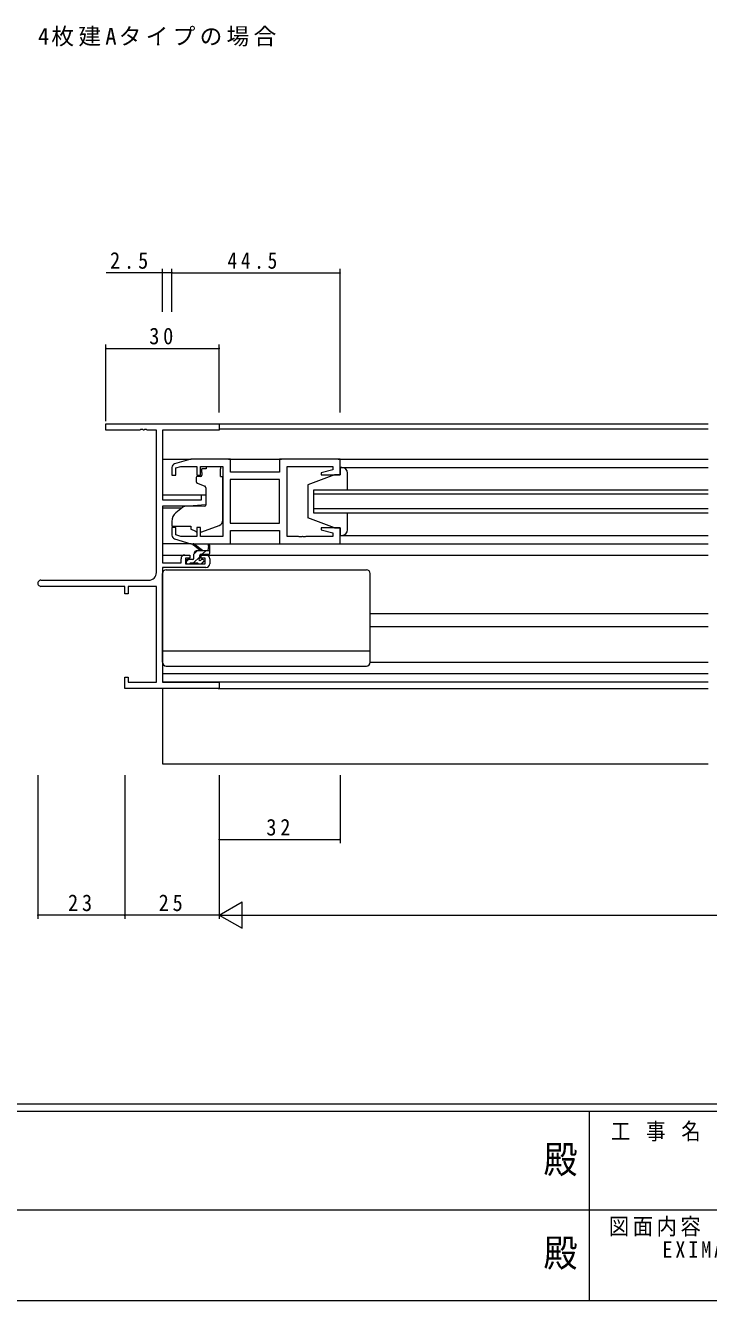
# Model space of a CAD drawing. Units: millimetres, scale not verified. Extents: x -567 to 567, y -403 to 403.
# Drawn here: x -162 to 18.8, y -403 to -65.5 of the extents above; entities that cross this region are included whole.
import ezdxf
from ezdxf.enums import TextEntityAlignment as Align

# ---------------------------------------------------------------- set-up
doc = ezdxf.new("R2010")
doc.units = ezdxf.units.MM
doc.header["$LTSCALE"] = 2
for name, color, linetype, lineweight in [('0-1_YKK_ZWAK', 7, 'Continuous', 18), ('0-3_YKK_11', 7, 'Continuous', 18), ('0-4_YKK_12', 2, 'Continuous', 18), ('0-5_YKK_13', 4, 'Continuous', 18), ('0-6_YKK_D', 6, 'Continuous', 18)]:
    doc.layers.add(name, color=color, linetype=linetype, lineweight=lineweight)
doc.layers.add('0-2_USER1', color=7, linetype='Continuous')
doc.styles.add('ＭＳ ゴシック', font='')
doc.styles.get('ＭＳ ゴシック').set_extended_font_data('MS Gothic')

msp = doc.modelspace()

# ---------------------------------------------------------------- linework, layer by layer
at = {"layer": '0-1_YKK_ZWAK'}
for p, q in [((537.274, -350.982), (-562.726, -350.982)), ((483.274, -352.982), (-562.726, -352.982)), ((-12.726, -352.982), (-12.726, -402.982)), ((-194.726, -378.981), (-10.726, -378.981)), ((-10.726, -378.981), (173.274, -378.981)), ((-562.726, -402.982), (483.274, -402.982))]:
    msp.add_line(p, q, dxfattribs=at)
at = {"layer": '0-3_YKK_11'}
for p, q in [((-140.726, -170.982), (-110.726, -170.982)), ((-140.726, -172.612), (-140.726, -170.982)), ((-110.726, -170.982), (-110.726, -172.612)), ((-131.684, -172.612), (-140.726, -172.612)), ((-131.501, -172.492), (-131.684, -172.612)), ((-130.951, -172.492), (-131.501, -172.492)), ((-130.768, -172.612), (-130.951, -172.492)), ((-130.684, -172.612), (-130.768, -172.612)), ((-130.501, -172.492), (-130.684, -172.612)), ((-129.951, -172.492), (-130.501, -172.492)), ((-129.768, -172.612), (-129.951, -172.492)), ((-127.356, -172.612), (-129.768, -172.612)), ((-127.356, -210.352), (-127.356, -172.612)), ((-125.726, -172.612), (-125.726, -191.082)), ((-110.726, -172.612), (-125.726, -172.612)), ((-118.226, -180.282), (-122.513, -181.569)), ((-122.226, -182.631), (-120.831, -182.212)), ((-120.831, -182.212), (-116.626, -182.212)), ((-107.726, -180.282), (-118.226, -180.282)), ((-116.626, -182.212), (-116.626, -184.582)), ((-115.626, -182.212), (-109.726, -182.212)), ((-115.626, -184.582), (-115.626, -182.212)), ((-109.726, -182.212), (-109.726, -200.752)), ((-107.726, -183.782), (-107.726, -180.282)), ((-94.726, -180.282), (-94.726, -183.782)), ((-78.726, -180.282), (-94.726, -180.282)), ((-92.726, -182.212), (-80.656, -182.212)), ((-92.726, -200.752), (-92.726, -182.212)), ((-80.656, -182.212), (-80.656, -183.13)), ((-78.726, -184.482), (-78.726, -180.282)), ((-123.226, -182.526), (-123.226, -184.582)), ((-123.226, -184.582), (-122.226, -184.582)), ((-122.226, -184.582), (-122.226, -182.631)), ((-116.626, -184.582), (-115.626, -184.582)), ((-94.726, -183.782), (-107.726, -183.782)), ((-80.656, -183.13), (-83.755, -183.96)), ((-83.755, -183.96), (-83.686, -184.482)), ((-83.686, -184.482), (-78.726, -184.482)), ((-94.726, -185.712), (-107.796, -185.712)), ((-107.796, -185.712), (-107.796, -197.252)), ((-94.726, -185.712), (-107.796, -185.712)), ((-94.726, -197.252), (-94.726, -185.712)), ((-125.726, -191.082), (-115.426, -191.082)), ((-115.426, -189.782), (-114.226, -189.782)), ((-115.426, -191.082), (-115.426, -189.782)), ((-114.226, -189.782), (-114.226, -192.389)), ((-125.726, -192.782), (-125.726, -207.782)), ((-118.726, -192.782), (-125.726, -192.782)), ((-114.226, -192.389), (-118.726, -192.782)), ((-123.226, -198.382), (-123.226, -200.438)), ((-122.226, -198.382), (-123.226, -198.382)), ((-122.226, -200.334), (-122.226, -198.382)), ((-116.626, -198.382), (-116.626, -200.752)), ((-115.626, -198.382), (-116.626, -198.382)), ((-115.626, -200.752), (-115.626, -198.382)), ((-107.796, -197.252), (-94.726, -197.252)), ((-83.686, -198.482), (-83.755, -199.005)), ((-83.755, -199.005), (-80.656, -199.835)), ((-78.726, -198.482), (-83.686, -198.482)), ((-78.726, -202.682), (-78.726, -198.482)), ((-122.513, -201.396), (-118.226, -202.682)), ((-120.831, -200.752), (-122.226, -200.334)), ((-116.626, -200.752), (-120.831, -200.752)), ((-109.726, -200.752), (-115.626, -200.752)), ((-107.726, -199.182), (-94.726, -199.182)), ((-107.726, -202.682), (-107.726, -199.182)), ((-94.726, -199.182), (-94.726, -202.682)), ((-89.684, -200.752), (-92.726, -200.752)), ((-89.501, -200.872), (-89.684, -200.752)), ((-88.951, -200.872), (-89.501, -200.872)), ((-88.768, -200.752), (-88.951, -200.872)), ((-88.684, -200.752), (-88.768, -200.752)), ((-88.501, -200.872), (-88.684, -200.752)), ((-87.951, -200.872), (-88.501, -200.872)), ((-87.768, -200.752), (-87.951, -200.872)), ((-80.656, -200.752), (-87.768, -200.752)), ((-80.656, -199.835), (-80.656, -200.752)), ((-119.826, -205.682), (-118.526, -205.682)), ((-118.526, -205.682), (-118.526, -206.482)), ((-118.226, -202.682), (-107.726, -202.682)), ((-115.526, -205.682), (-114.226, -205.682)), ((-115.526, -206.482), (-115.526, -205.682)), ((-94.726, -202.682), (-78.726, -202.682)), ((-125.726, -207.782), (-120.826, -207.782)), ((-125.726, -208.982), (-125.726, -239.352)), ((-114.226, -208.982), (-125.726, -208.982)), ((-120.826, -207.782), (-120.826, -206.682)), ((-119.626, -206.482), (-119.626, -207.982)), ((-118.526, -206.482), (-119.626, -206.482)), ((-119.626, -207.982), (-114.426, -207.982)), ((-114.426, -206.482), (-115.526, -206.482)), ((-114.426, -207.982), (-114.426, -206.482)), ((-113.226, -206.682), (-113.226, -207.982)), ((-157.911, -212.352), (-129.356, -212.352)), ((-135.726, -213.982), (-157.911, -213.982)), ((-135.726, -215.982), (-135.726, -213.982)), ((-134.826, -213.982), (-134.826, -215.982)), ((-127.356, -213.982), (-134.826, -213.982)), ((-127.356, -239.352), (-127.356, -213.982)), ((-134.826, -215.982), (-135.726, -215.982)), ((-135.726, -237.982), (-134.826, -237.982)), ((-135.726, -240.982), (-135.726, -237.982)), ((-134.826, -237.982), (-134.826, -239.352)), ((-134.826, -239.352), (-127.356, -239.352)), ((-125.726, -239.352), (-110.726, -239.352)), ((-110.726, -239.352), (-110.726, -240.982)), ((-110.726, -240.982), (-135.726, -240.982))]:
    msp.add_line(p, q, dxfattribs=at)
for centre, radius, start, end in [((-122.226, -182.526), 1, 106.69926, 180.00004), ((-122.226, -200.438), 1, 179.99996, 253.30074), ((-119.826, -206.682), 1, 90.00001, 179.99999), ((-114.226, -206.682), 1, 0.00001, 89.99999), ((-114.226, -207.982), 1, 270.00001, 359.99999), ((-157.911, -213.167), 0.815, 89.99999, 270.00001), ((-129.356, -210.352), 2, 270.00001, 359.99999)]:
    msp.add_arc(centre, radius, start, end, dxfattribs=at)
at = {"layer": '0-4_YKK_12'}
for p, q in [((-111.026, -170.982), (18.774, -170.982)), ((18.774, -172.382), (-110.726, -172.382)), ((-125.726, -180.282), (-118.153, -180.282)), ((-108.226, -180.282), (-94.226, -180.282)), ((-79.226, -180.282), (18.774, -180.282)), ((-85.726, -188.482), (-85.726, -194.482)), ((18.774, -188.482), (-85.726, -188.482)), ((-125.726, -189.782), (-114.226, -189.782)), ((-85.726, -189.482), (18.774, -189.482)), ((-125.726, -193.182), (-120.603, -193.182)), ((18.774, -193.482), (-85.726, -193.482)), ((-85.726, -194.482), (18.774, -194.482)), ((-125.726, -205.682), (-119.826, -205.682)), ((-114.226, -205.682), (18.774, -205.682)), ((-79.226, -202.682), (18.774, -202.682)), ((-70.726, -221.182), (18.774, -221.182)), ((-70.726, -224.582), (18.774, -224.582)), ((-125.726, -237.082), (18.774, -237.082)), ((18.774, -239.352), (-125.426, -239.352)), ((-111.026, -240.982), (18.774, -240.982))]:
    msp.add_line(p, q, dxfattribs=at)
msp.add_lwpolyline([(-125.726, -240.982), (-125.726, -260.982), (18.774, -260.982)], dxfattribs=at)
at = {"layer": '0-5_YKK_13'}
for p, q in [((-114.126, -182.212), (-114.126, -182.882)), ((-114.126, -182.212), (-110.326, -182.212)), ((-110.326, -182.212), (-110.326, -182.882)), ((-116.826, -185.182), (-116.826, -186.232)), ((-115.596, -184.882), (-116.526, -184.882)), ((-115.296, -183.882), (-115.296, -182.882)), ((-114.126, -182.882), (-115.296, -182.882)), ((-115.296, -183.882), (-115.296, -184.582)), ((-110.326, -183.882), (-110.326, -182.882)), ((-110.326, -184.882), (-110.326, -183.882)), ((-110.326, -184.882), (-109.726, -184.882)), ((-109.726, -196.438), (-109.726, -184.882)), ((-80.226, -184.482), (-87.226, -187.082)), ((-78.726, -184.482), (-80.226, -184.482)), ((-78.726, -182.482), (-78.726, -184.482)), ((-78.226, -182.482), (-78.726, -182.482)), ((-78.726, -182.482), (18.774, -182.483)), ((-76.726, -188.482), (-76.726, -183.982)), ((-116.497, -186.702), (-114.497, -187.43)), ((-114.226, -187.879), (-114.226, -192.485)), ((-87.226, -187.082), (-87.226, -195.882)), ((-120.463, -193.065), (-122.154, -194.484)), ((-114.443, -192.784), (-119.829, -192.831)), ((-76.726, -198.982), (-76.726, -194.482)), ((-123.226, -196.783), (-123.226, -198.082)), ((-123.226, -198.082), (-118.226, -198.082)), ((-118.226, -198.082), (-118.226, -198.382)), ((-118.226, -198.382), (-118.226, -198.88)), ((-116.92, -199.489), (-118.226, -198.88)), ((-115.354, -199.523), (-110.717, -197.848)), ((-80.226, -198.482), (-87.226, -195.882)), ((-80.226, -198.482), (-78.726, -198.482)), ((-78.726, -198.482), (-78.726, -200.482)), ((-78.726, -200.482), (-78.226, -200.482)), ((-78.726, -200.483), (18.774, -200.482)), ((-118.153, -202.682), (-125.726, -202.682)), ((-115.726, -204.482), (-117.545, -203.081)), ((-116.427, -204.482), (-117.426, -205.481)), ((-117.426, -206.582), (-117.426, -205.482)), ((-115.126, -204.482), (-117.344, -202.8)), ((-116.426, -204.482), (-113.226, -204.482)), ((-115.826, -206.421), (-115.826, -205.782)), ((-115.526, -205.482), (-113.526, -205.482)), ((-114.182, -204.482), (-115.182, -205.482)), ((-113.526, -203.356), (-113.725, -204.482)), ((-113.226, -205.182), (-113.226, -203.183)), ((-108.226, -202.682), (-94.226, -202.682)), ((-118.827, -206.882), (-119.426, -207.481)), ((-119.426, -207.182), (-119.426, -207.682)), ((-117.726, -206.882), (-119.126, -206.882)), ((-119.126, -207.982), (-118.626, -207.982)), ((-118.426, -207.782), (-116.326, -207.782)), ((-115.826, -206.126), (-117.482, -207.782)), ((-116.126, -207.982), (-115.526, -207.982)), ((-114.747, -207.292), (-115.416, -207.962)), ((-115.026, -206.882), (-115.365, -206.882)), ((-115.314, -207.895), (-114.814, -207.395)), ((-125.726, -234.082), (-125.726, -210.582)), ((-124.726, -209.582), (-71.726, -209.582)), ((-70.726, -234.082), (-70.726, -210.582)), ((-125.726, -231.042), (-70.726, -231.042)), ((-124.726, -235.082), (-71.726, -235.082)), ((-70.726, -234.082), (18.774, -234.082)), ((-70.726, -234.082), (18.774, -234.082))]:
    msp.add_line(p, q, dxfattribs=at)
for centre, radius, start, end in [((-116.526, -185.182), 0.3, 90, 180), ((-115.596, -184.582), 0.3, 270, 0), ((-78.226, -183.982), 1.5, 0, 90), ((-116.326, -186.232), 0.5, 180, 250), ((-114.726, -187.879), 0.5, 0, 70), ((-120.226, -196.783), 3, 130, 180), ((-119.82, -193.831), 1, 90.5, 130), ((-114.526, -192.485), 0.3, 270.5, 0), ((-111.226, -196.438), 1.5, 289.85326, 0), ((-78.226, -198.982), 1.5, 270, 0), ((-116.497, -198.582), 1, 245, 262.59308), ((-115.694, -198.582), 1, 273.88684, 289.85326), ((-117.526, -202.882), 0.2, 24.41711, 264.41711), ((-116.426, -205.482), 1, 90, 180), ((-115.526, -205.782), 0.3, 90, 180), ((-113.426, -203.183), 0.2, 0, 240), ((-113.526, -205.182), 0.3, 270, 0), ((-119.126, -207.182), 0.3, 90, 180), ((-119.126, -207.682), 0.3, 180, 270), ((-118.626, -207.782), 0.2, 270, 0), ((-117.726, -206.582), 0.3, 270, 0), ((-116.126, -207.782), 0.2, 180, 270), ((-115.826, -206.882), 0.25, 123.05573, 326.94427), ((-116.126, -206.421), 0.3, 303.05573, 0), ((-115.365, -207.182), 0.3, 90, 146.94427), ((-115.526, -207.682), 0.3, 270, 315), ((-115.026, -207.182), 0.3, 315, 90), ((-124.726, -210.582), 1, 90, 180), ((-71.726, -210.582), 1, 0, 90), ((-124.726, -234.082), 1, 180, 270), ((-71.726, -234.082), 1, 270, 0)]:
    msp.add_arc(centre, radius, start, end, dxfattribs=at)
at = {"layer": '0-6_YKK_D'}
for p, q in [((-125.726, -130.982), (-140.626, -130.982)), ((-125.726, -141.296), (-125.726, -129.982)), ((-123.226, -130.982), (-125.726, -130.982)), ((-123.226, -141.296), (-123.226, -129.982)), ((-123.226, -141.296), (-123.226, -129.982)), ((-123.226, -130.982), (-78.726, -130.982)), ((-78.726, -167.923), (-78.726, -129.982)), ((-140.726, -170.282), (-140.726, -149.982)), ((-140.726, -150.982), (-110.726, -150.982)), ((-110.726, -167.982), (-110.726, -149.982)), ((-158.726, -263.982), (-158.726, -301.982)), ((-135.726, -263.982), (-135.726, -301.982)), ((-135.726, -263.982), (-135.726, -301.982)), ((-110.726, -263.982), (-110.726, -281.982)), ((-110.726, -263.982), (-110.726, -301.982)), ((-110.726, -263.982), (-110.726, -301.982)), ((-78.726, -263.982), (-78.726, -281.982)), ((-110.726, -280.982), (-78.726, -280.982)), ((-110.726, -300.982), (-104.664, -297.482)), ((-104.664, -304.482), (-104.664, -297.482)), ((-135.726, -300.982), (-158.726, -300.982)), ((-110.726, -300.982), (-135.726, -300.982)), ((-110.726, -300.982), (-98.602, -300.982)), ((-110.726, -300.982), (-104.664, -304.482)), ((-103.726, -300.982), (382.274, -300.982))]:
    msp.add_line(p, q, dxfattribs=at)
for centre, start, end in [((-125.726, -130.982), 0, 180), ((-125.726, -130.982), 180, 0), ((-123.226, -130.982), 0, 180), ((-123.226, -130.982), 0, 180), ((-123.226, -130.982), 180, 0), ((-123.226, -130.982), 180, 0), ((-78.726, -130.982), 0, 180), ((-78.726, -130.982), 180, 0), ((-140.726, -150.982), 0, 180), ((-140.726, -150.982), 180, 0), ((-110.726, -150.982), 0, 180), ((-110.726, -150.982), 180, 0), ((-110.726, -280.982), 0, 180), ((-110.726, -280.982), 180, 0), ((-78.726, -280.982), 0, 180), ((-78.726, -280.982), 180, 0), ((-158.726, -300.982), 0, 180), ((-158.726, -300.982), 180, 0), ((-135.726, -300.982), 0, 180), ((-135.726, -300.982), 0, 180), ((-135.726, -300.982), 180, 0), ((-135.726, -300.982), 180, 0)]:
    msp.add_arc(centre, 0.106, start, end, dxfattribs=at)

# ---------------------------------------------------------------- texts
at = {"layer": '0-1_YKK_ZWAK', "style": 'ＭＳ ゴシック', "width": 0.9}
for p in [(-24.843, -371.491), (-24.843, -396.236)]:
    msp.add_text('殿', height=7.331, dxfattribs=at).set_placement(p, align=Align.BOTTOM_LEFT)
at = {"layer": '0-1_YKK_ZWAK', "char_height": 4.399, "attachment_point": 7, "style": 'ＭＳ ゴシック'}
for s, insert in [('\\T1.22;\\W0.85;工\\~事\\~名', (-6.994, -360.886)), ('\\T1.17;\\W0.9;図面内容', (-7.558, -386.051))]:
    msp.add_mtext(s, dxfattribs=dict(at, insert=insert))
at = {"layer": '0-2_USER1', "char_height": 4.399, "attachment_point": 7, "style": 'ＭＳ ゴシック'}
for s, insert in [('\\T1.19;4枚建Aタイプの場合', (-158.716, -71.088)), ('\\T1.27;\\W0.9;EXIMA\\~31\\~引違い窓【2･4枚建】\\~T-1仕様', (6.613, -392.195))]:
    msp.add_mtext(s, dxfattribs=dict(at, insert=insert))
at = {"layer": '0-6_YKK_D', "color": 7, "char_height": 4.399, "attachment_point": 7, "style": 'ＭＳ ゴシック'}
for s, insert in [('\\T1.38;\\W0.9;2.5', (-139.626, -129.982)), ('\\T1.39;\\W0.85;44.5', (-108.496, -129.982)), ('\\T1.37;\\W0.9;30', (-129.246, -149.982)), ('\\T1.37;\\W0.9;32', (-98.246, -279.982)), ('\\T1.37;\\W0.9;23', (-150.746, -299.982)), ('\\T1.37;\\W0.9;25', (-126.746, -299.982))]:
    msp.add_mtext(s, dxfattribs=dict(at, insert=insert))

doc.saveas('drawing.dxf')
